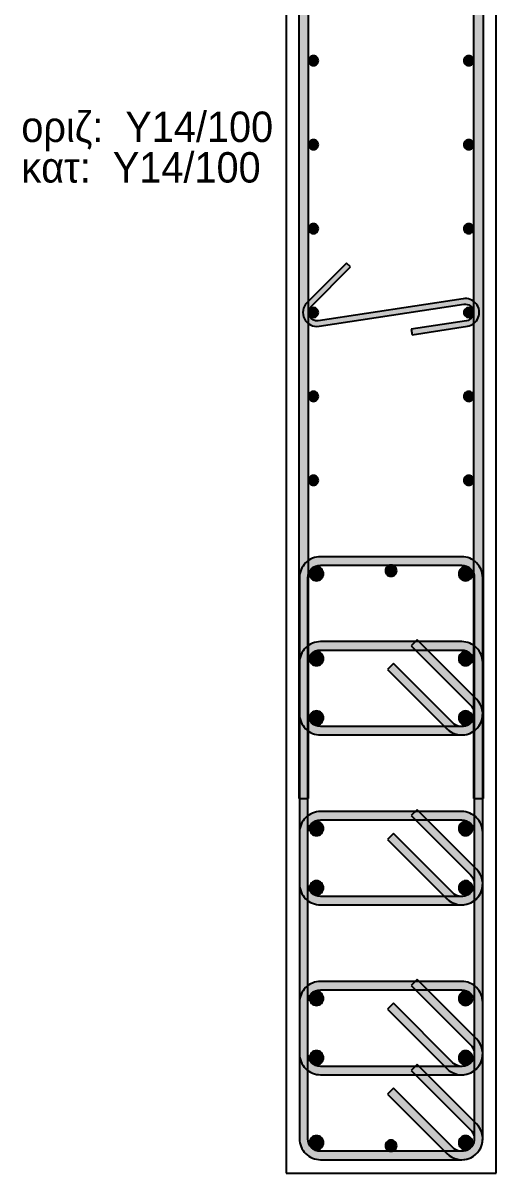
# Model space of a CAD drawing. Header units: millimetres. Extents: x -2171 to 1563, y -1758 to -1505.
# Drawn here: x -35.55 to -32.17, y -1621 to -1612.78 of the extents above; entities that cross this region are included whole.
import ezdxf

# ---------------------------------------------------------------- set-up
doc = ezdxf.new("R2010")
doc.units = ezdxf.units.MM
doc.layers.add('Col_Det', color=7, linetype='Continuous')
doc.layers.add('Col_Det_Fill', color=7, linetype='Continuous')
doc.styles.add('S1Arl22_b_934_161', font='arial.ttf', dxfattribs={"width": 0.933629, "height": 0.002175})

msp = doc.modelspace()

# ---------------------------------------------------------------- hatches: boundary and pattern name
at = {"layer": 'Col_Det_Fill'}
for color, points in [(252, [(-33.507, -1607.1809), (-33.577, -1607.1809), (-33.577, -1618.3256), (-33.507, -1618.3256)]), (252, [(-32.327, -1618.3256), (-32.257, -1618.3256), (-32.257, -1607.1809), (-32.327, -1607.1809)]), (133, [(-33.472, -1613.0882, 0.414214), (-33.437, -1613.0532, 0.414214), (-33.472, -1613.0182, 0.414214), (-33.507, -1613.0532, 0.414214)]), (133, [(-32.362, -1613.0882, 0.414214), (-32.327, -1613.0532, 0.414214), (-32.362, -1613.0182, 0.414214), (-32.397, -1613.0532, 0.414214)]), (133, [(-33.472, -1613.6881, 0.414214), (-33.437, -1613.6531, 0.414214), (-33.472, -1613.6181, 0.414214), (-33.507, -1613.6531, 0.414214)]), (133, [(-32.362, -1613.6881, 0.414214), (-32.327, -1613.6531, 0.414214), (-32.362, -1613.6181, 0.414214), (-32.397, -1613.6531, 0.414214)]), (133, [(-33.472, -1614.2881, 0.414214), (-33.437, -1614.2531, 0.414214), (-33.472, -1614.2181, 0.414214), (-33.507, -1614.2531, 0.414214)]), (133, [(-32.362, -1614.2881, 0.414214), (-32.327, -1614.2531, 0.414214), (-32.362, -1614.2181, 0.414214), (-32.397, -1614.2531, 0.414214)]), (252, [(-33.5178, -1614.7823), (-33.4895, -1614.8105), (-33.2066, -1614.5277), (-33.2349, -1614.4994)]), (252, [(-33.4319, -1614.9518), (-33.438, -1614.9123, -0.724422), (-33.4895, -1614.8105), (-33.5178, -1614.7823, 0.724422)]), (252, [(-32.3961, -1614.7937), (-32.4021, -1614.7541), (-33.438, -1614.9123), (-33.4319, -1614.9518)]), (252, [(-32.378, -1614.9123), (-32.3719, -1614.9518, 1), (-32.4021, -1614.7541), (-32.3961, -1614.7937, -1)]), (133, [(-33.472, -1614.888, 0.414214), (-33.437, -1614.853, 0.414214), (-33.472, -1614.818, 0.414214), (-33.507, -1614.853, 0.414214)]), (133, [(-32.362, -1614.888, 0.414214), (-32.327, -1614.853, 0.414214), (-32.362, -1614.818, 0.414214), (-32.397, -1614.853, 0.414214)]), (252, [(-32.7734, -1614.9727), (-32.7674, -1615.0122), (-32.3719, -1614.9518), (-32.378, -1614.9123)]), (133, [(-33.472, -1615.4879, 0.414214), (-33.437, -1615.4529, 0.414214), (-33.472, -1615.4179, 0.414214), (-33.507, -1615.4529, 0.414214)]), (133, [(-32.362, -1615.4879, 0.414214), (-32.327, -1615.4529, 0.414214), (-32.362, -1615.4179, 0.414214), (-32.397, -1615.4529, 0.414214)]), (133, [(-33.472, -1616.0878, 0.414214), (-33.437, -1616.0528, 0.414214), (-33.472, -1616.0178, 0.414214), (-33.507, -1616.0528, 0.414214)]), (133, [(-32.362, -1616.0878, 0.414214), (-32.327, -1616.0528, 0.414214), (-32.362, -1616.0178, 0.414214), (-32.397, -1616.0528, 0.414214)]), (252, [(-33.422, -1616.6583), (-33.422, -1616.5983, 0.414214), (-33.572, -1616.7483), (-33.512, -1616.7483, -0.414214)]), (252, [(-32.412, -1616.6583), (-32.412, -1616.5983), (-33.422, -1616.5983), (-33.422, -1616.6583)]), (252, [(-32.322, -1616.7483), (-32.262, -1616.7483, 0.414214), (-32.412, -1616.5983), (-32.412, -1616.6583, -0.414214)]), (12, [(-33.4503, -1616.77, 0.414214), (-33.4003, -1616.72, 0.414214), (-33.4503, -1616.67, 0.414214), (-33.5003, -1616.72, 0.414214)]), (133, [(-32.9171, -1616.7383, 0.414214), (-32.8771, -1616.6983, 0.414214), (-32.9171, -1616.6583, 0.414214), (-32.9571, -1616.6983, 0.414214)]), (12, [(-32.3838, -1616.77, 0.414214), (-32.3338, -1616.72, 0.414214), (-32.3838, -1616.67, 0.414214), (-32.4338, -1616.72, 0.414214)]), (252, [(-33.512, -1616.7483), (-33.572, -1616.7483), (-33.572, -1620.7583), (-33.512, -1620.7583)]), (252, [(-32.322, -1620.7583), (-32.262, -1620.7583), (-32.262, -1616.7483), (-32.322, -1616.7483)]), (252, [(-33.422, -1617.2654), (-33.422, -1617.2054, 0.414214), (-33.572, -1617.3554), (-33.512, -1617.3554, -0.414214)]), (252, [(-32.412, -1617.2654), (-32.412, -1617.2054), (-33.422, -1617.2054), (-33.422, -1617.2654)]), (252, [(-32.3484, -1617.6589), (-32.306, -1617.6165), (-32.7302, -1617.1922), (-32.7727, -1617.2346)]), (252, [(-32.322, -1617.3554), (-32.262, -1617.3554, 0.414214), (-32.412, -1617.2054), (-32.412, -1617.2654, -0.414214)]), (56, [(-33.4503, -1617.3771, 0.414214), (-33.4003, -1617.3271, 0.414214), (-33.4503, -1617.2771, 0.414214), (-33.5003, -1617.3271, 0.414214)]), (56, [(-32.3838, -1617.3771, 0.414214), (-32.3338, -1617.3271, 0.414214), (-32.3838, -1617.2771, 0.414214), (-32.4338, -1617.3271, 0.414214)]), (252, [(-33.512, -1617.3554), (-33.572, -1617.3554), (-33.572, -1617.7225), (-33.512, -1617.7225)]), (252, [(-32.8999, -1617.3619), (-32.9424, -1617.4043), (-32.5181, -1617.8286), (-32.4757, -1617.7862)]), (252, [(-32.322, -1617.7225), (-32.262, -1617.7225), (-32.262, -1617.3554), (-32.322, -1617.3554)]), (252, [(-32.412, -1617.8125), (-32.412, -1617.8725, 0.668179), (-32.306, -1617.6165), (-32.3484, -1617.6589, -0.668179)]), (252, [(-33.512, -1617.7225), (-33.572, -1617.7225, 0.414214), (-33.422, -1617.8725), (-33.422, -1617.8125, -0.414214)]), (56, [(-33.4503, -1617.8008, 0.414214), (-33.4003, -1617.7508, 0.414214), (-33.4503, -1617.7008, 0.414214), (-33.5003, -1617.7508, 0.414214)]), (252, [(-32.4757, -1617.7862), (-32.5181, -1617.8286, 0.668179), (-32.262, -1617.7225), (-32.322, -1617.7225, -0.668179)]), (56, [(-32.3838, -1617.8008, 0.414214), (-32.3338, -1617.7508, 0.414214), (-32.3838, -1617.7008, 0.414214), (-32.4338, -1617.7508, 0.414214)]), (252, [(-33.422, -1617.8125), (-33.422, -1617.8725), (-32.412, -1617.8725), (-32.412, -1617.8125)]), (252, [(-32.3484, -1618.8732), (-32.306, -1618.8308), (-32.7302, -1618.4065), (-32.7727, -1618.4489)]), (252, [(-33.422, -1618.4797), (-33.422, -1618.4197, 0.414214), (-33.572, -1618.5697), (-33.512, -1618.5697, -0.414214)]), (56, [(-33.4503, -1618.5914, 0.414214), (-33.4003, -1618.5414, 0.414214), (-33.4503, -1618.4914, 0.414214), (-33.5003, -1618.5414, 0.414214)]), (252, [(-32.412, -1618.4797), (-32.412, -1618.4197), (-33.422, -1618.4197), (-33.422, -1618.4797)]), (56, [(-32.3838, -1618.5914, 0.414214), (-32.3338, -1618.5414, 0.414214), (-32.3838, -1618.4914, 0.414214), (-32.4338, -1618.5414, 0.414214)]), (252, [(-32.322, -1618.5697), (-32.262, -1618.5697, 0.414214), (-32.412, -1618.4197), (-32.412, -1618.4797, -0.414214)]), (252, [(-33.512, -1618.5697), (-33.572, -1618.5697), (-33.572, -1618.9368), (-33.512, -1618.9368)]), (252, [(-32.8999, -1618.5762), (-32.9424, -1618.6186), (-32.5181, -1619.0429), (-32.4757, -1619.0005)]), (252, [(-32.322, -1618.9368), (-32.262, -1618.9368), (-32.262, -1618.5697), (-32.322, -1618.5697)]), (252, [(-32.412, -1619.0268), (-32.412, -1619.0868, 0.668179), (-32.306, -1618.8308), (-32.3484, -1618.8732, -0.668179)]), (252, [(-33.512, -1618.9368), (-33.572, -1618.9368, 0.414214), (-33.422, -1619.0868), (-33.422, -1619.0268, -0.414214)]), (56, [(-33.4503, -1619.0151, 0.414214), (-33.4003, -1618.9651, 0.414214), (-33.4503, -1618.9151, 0.414214), (-33.5003, -1618.9651, 0.414214)]), (252, [(-32.4757, -1619.0005), (-32.5181, -1619.0429, 0.668179), (-32.262, -1618.9368), (-32.322, -1618.9368, -0.668179)]), (56, [(-32.3838, -1619.0151, 0.414214), (-32.3338, -1618.9651, 0.414214), (-32.3838, -1618.9151, 0.414214), (-32.4338, -1618.9651, 0.414214)]), (252, [(-33.422, -1619.0268), (-33.422, -1619.0868), (-32.412, -1619.0868), (-32.412, -1619.0268)]), (252, [(-33.422, -1619.694), (-33.422, -1619.634, 0.414214), (-33.572, -1619.784), (-33.512, -1619.784, -0.414214)]), (252, [(-32.412, -1619.694), (-32.412, -1619.634), (-33.422, -1619.634), (-33.422, -1619.694)]), (252, [(-32.3484, -1620.0875), (-32.306, -1620.045), (-32.7302, -1619.6208), (-32.7727, -1619.6632)]), (252, [(-32.322, -1619.784), (-32.262, -1619.784, 0.414214), (-32.412, -1619.634), (-32.412, -1619.694, -0.414214)]), (56, [(-33.4503, -1619.8057, 0.414214), (-33.4003, -1619.7557, 0.414214), (-33.4503, -1619.7057, 0.414214), (-33.5003, -1619.7557, 0.414214)]), (56, [(-32.3838, -1619.8057, 0.414214), (-32.3338, -1619.7557, 0.414214), (-32.3838, -1619.7057, 0.414214), (-32.4338, -1619.7557, 0.414214)]), (252, [(-33.512, -1619.784), (-33.572, -1619.784), (-33.572, -1620.1511), (-33.512, -1620.1511)]), (252, [(-32.8999, -1619.7905), (-32.9424, -1619.8329), (-32.5181, -1620.2572), (-32.4757, -1620.2148)]), (252, [(-32.322, -1620.1511), (-32.262, -1620.1511), (-32.262, -1619.784), (-32.322, -1619.784)]), (252, [(-32.412, -1620.2411), (-32.412, -1620.3011, 0.668179), (-32.306, -1620.045), (-32.3484, -1620.0875, -0.668179)]), (56, [(-33.4503, -1620.2294, 0.414214), (-33.4003, -1620.1794, 0.414214), (-33.4503, -1620.1294, 0.414214), (-33.5003, -1620.1794, 0.414214)]), (56, [(-32.3838, -1620.2294, 0.414214), (-32.3338, -1620.1794, 0.414214), (-32.3838, -1620.1294, 0.414214), (-32.4338, -1620.1794, 0.414214)]), (252, [(-33.512, -1620.1511), (-33.572, -1620.1511, 0.414214), (-33.422, -1620.3011), (-33.422, -1620.2411, -0.414214)]), (252, [(-32.4757, -1620.2148), (-32.5181, -1620.2572, 0.668179), (-32.262, -1620.1511), (-32.322, -1620.1511, -0.668179)]), (252, [(-33.422, -1620.2411), (-33.422, -1620.3011), (-32.412, -1620.3011), (-32.412, -1620.2411)]), (252, [(-32.3484, -1620.6946), (-32.306, -1620.6522), (-32.7302, -1620.2279), (-32.7727, -1620.2704)]), (252, [(-32.8999, -1620.3976), (-32.9424, -1620.4401), (-32.5181, -1620.8643), (-32.4757, -1620.8219)]), (252, [(-32.412, -1620.8483), (-32.412, -1620.9083, 0.668179), (-32.306, -1620.6522), (-32.3484, -1620.6946, -0.668179)]), (252, [(-33.512, -1620.7583), (-33.572, -1620.7583, 0.414214), (-33.422, -1620.9083), (-33.422, -1620.8483, -0.414214)]), (12, [(-33.4503, -1620.8365, 0.414214), (-33.4003, -1620.7865, 0.414214), (-33.4503, -1620.7365, 0.414214), (-33.5003, -1620.7865, 0.414214)]), (133, [(-32.9171, -1620.8483, 0.414214), (-32.8771, -1620.8083, 0.414214), (-32.9171, -1620.7683, 0.414214), (-32.9571, -1620.8083, 0.414214)]), (252, [(-32.4757, -1620.8219), (-32.5181, -1620.8643, 0.668179), (-32.262, -1620.7583), (-32.322, -1620.7583, -0.668179)]), (12, [(-32.3838, -1620.8365, 0.414214), (-32.3338, -1620.7865, 0.414214), (-32.3838, -1620.7365, 0.414214), (-32.4338, -1620.7865, 0.414214)]), (252, [(-33.422, -1620.8483), (-33.422, -1620.9083), (-32.412, -1620.9083), (-32.412, -1620.8483)])]:
    msp.add_hatch(color=color, dxfattribs=at).paths.add_polyline_path(points)

# ---------------------------------------------------------------- linework, layer by layer
at = {"layer": 'Col_Det', "color": 7}
for points in [[(-32.167, -1621.0033), (-32.167, -1604.5033)], [(-33.667, -1605.7533), (-33.667, -1621.0033)], [(-33.577, -1607.1809), (-33.577, -1618.3256)], [(-33.507, -1618.3256), (-33.507, -1607.1809)], [(-32.327, -1607.1809), (-32.327, -1618.3256)], [(-32.257, -1618.3256), (-32.257, -1607.1809)], [(-33.2349, -1614.4994), (-33.5178, -1614.7823)], [(-33.4895, -1614.8105), (-33.2066, -1614.5277)], [(-33.2066, -1614.5277), (-33.2349, -1614.4994)], [(-32.4021, -1614.7541), (-33.438, -1614.9123)], [(-33.4319, -1614.9518), (-32.3961, -1614.7937)], [(-32.378, -1614.9123), (-32.7734, -1614.9727)], [(-32.7674, -1615.0122), (-32.3719, -1614.9518)], [(-32.7734, -1614.9727), (-32.7674, -1615.0122)], [(-32.412, -1616.5983), (-33.422, -1616.5983)], [(-33.422, -1616.6583), (-32.412, -1616.6583)], [(-33.572, -1616.7483), (-33.572, -1620.7583)], [(-33.512, -1620.7583), (-33.512, -1616.7483)], [(-32.322, -1616.7483), (-32.322, -1620.7583)], [(-32.262, -1620.7583), (-32.262, -1616.7483)], [(-32.412, -1617.2054), (-33.422, -1617.2054)], [(-32.7302, -1617.1922), (-32.7727, -1617.2346)], [(-32.7727, -1617.2346), (-32.3484, -1617.6589)], [(-32.306, -1617.6165), (-32.7302, -1617.1922)], [(-33.422, -1617.2654), (-32.412, -1617.2654)], [(-33.572, -1617.3554), (-33.572, -1617.7225)], [(-33.512, -1617.7225), (-33.512, -1617.3554)], [(-32.8999, -1617.3619), (-32.9424, -1617.4043)], [(-32.9424, -1617.4043), (-32.5181, -1617.8286)], [(-32.4757, -1617.7862), (-32.8999, -1617.3619)], [(-32.322, -1617.3554), (-32.322, -1617.7225)], [(-32.262, -1617.7225), (-32.262, -1617.3554)], [(-32.412, -1617.8125), (-33.422, -1617.8125)], [(-33.422, -1617.8725), (-32.412, -1617.8725)], [(-33.577, -1618.3256), (-33.507, -1618.3256)], [(-32.327, -1618.3256), (-32.257, -1618.3256)], [(-32.7302, -1618.4065), (-32.7727, -1618.4489)], [(-32.306, -1618.8308), (-32.7302, -1618.4065)], [(-32.412, -1618.4197), (-33.422, -1618.4197)], [(-33.422, -1618.4797), (-32.412, -1618.4797)], [(-32.7727, -1618.4489), (-32.3484, -1618.8732)], [(-33.572, -1618.5697), (-33.572, -1618.9368)], [(-33.512, -1618.9368), (-33.512, -1618.5697)], [(-32.8999, -1618.5762), (-32.9424, -1618.6186)], [(-32.4757, -1619.0005), (-32.8999, -1618.5762)], [(-32.322, -1618.5697), (-32.322, -1618.9368)], [(-32.262, -1618.9368), (-32.262, -1618.5697)], [(-32.9424, -1618.6186), (-32.5181, -1619.0429)], [(-32.412, -1619.0268), (-33.422, -1619.0268)], [(-33.422, -1619.0868), (-32.412, -1619.0868)], [(-32.412, -1619.634), (-33.422, -1619.634)], [(-32.7302, -1619.6208), (-32.7727, -1619.6632)], [(-32.306, -1620.045), (-32.7302, -1619.6208)], [(-33.422, -1619.694), (-32.412, -1619.694)], [(-32.7727, -1619.6632), (-32.3484, -1620.0875)], [(-33.572, -1619.784), (-33.572, -1620.1511)], [(-33.512, -1620.1511), (-33.512, -1619.784)], [(-32.8999, -1619.7905), (-32.9424, -1619.8329)], [(-32.4757, -1620.2148), (-32.8999, -1619.7905)], [(-32.322, -1619.784), (-32.322, -1620.1511)], [(-32.262, -1620.1511), (-32.262, -1619.784)], [(-32.9424, -1619.8329), (-32.5181, -1620.2572)], [(-32.412, -1620.2411), (-33.422, -1620.2411)], [(-33.422, -1620.3011), (-32.412, -1620.3011)], [(-32.7302, -1620.2279), (-32.7727, -1620.2704)], [(-32.7727, -1620.2704), (-32.3484, -1620.6946)], [(-32.306, -1620.6522), (-32.7302, -1620.2279)], [(-32.8999, -1620.3976), (-32.9424, -1620.4401)], [(-32.9424, -1620.4401), (-32.5181, -1620.8643)], [(-32.4757, -1620.8219), (-32.8999, -1620.3976)], [(-32.412, -1620.8483), (-33.422, -1620.8483)], [(-33.422, -1620.9083), (-32.412, -1620.9083)], [(-33.667, -1621.0033), (-32.167, -1621.0033)]]:
    msp.add_lwpolyline(points, dxfattribs=at)
for points in [[(-33.472, -1613.0182, 0.414214), (-33.507, -1613.0532, 0.414214)], [(-33.507, -1613.0532, 0.414214), (-33.472, -1613.0882, 0.414214)], [(-33.437, -1613.0532, 0.414214), (-33.472, -1613.0182, 0.414214)], [(-33.472, -1613.0882, 0.414214), (-33.437, -1613.0532, 0.414214)], [(-32.362, -1613.0182, 0.414214), (-32.397, -1613.0532, 0.414214)], [(-32.397, -1613.0532, 0.414214), (-32.362, -1613.0882, 0.414214)], [(-32.327, -1613.0532, 0.414214), (-32.362, -1613.0182, 0.414214)], [(-32.362, -1613.0882, 0.414214), (-32.327, -1613.0532, 0.414214)], [(-33.472, -1613.6181, 0.414214), (-33.507, -1613.6531, 0.414214)], [(-33.437, -1613.6531, 0.414214), (-33.472, -1613.6181, 0.414214)], [(-32.362, -1613.6181, 0.414214), (-32.397, -1613.6531, 0.414214)], [(-32.327, -1613.6531, 0.414214), (-32.362, -1613.6181, 0.414214)], [(-33.507, -1613.6531, 0.414214), (-33.472, -1613.6881, 0.414214)], [(-33.472, -1613.6881, 0.414214), (-33.437, -1613.6531, 0.414214)], [(-32.397, -1613.6531, 0.414214), (-32.362, -1613.6881, 0.414214)], [(-32.362, -1613.6881, 0.414214), (-32.327, -1613.6531, 0.414214)], [(-33.472, -1614.2181, 0.414214), (-33.507, -1614.2531, 0.414214)], [(-33.437, -1614.2531, 0.414214), (-33.472, -1614.2181, 0.414214)], [(-32.362, -1614.2181, 0.414214), (-32.397, -1614.2531, 0.414214)], [(-32.327, -1614.2531, 0.414214), (-32.362, -1614.2181, 0.414214)], [(-33.507, -1614.2531, 0.414214), (-33.472, -1614.2881, 0.414214)], [(-33.472, -1614.2881, 0.414214), (-33.437, -1614.2531, 0.414214)], [(-32.397, -1614.2531, 0.414214), (-32.362, -1614.2881, 0.414214)], [(-32.362, -1614.2881, 0.414214), (-32.327, -1614.2531, 0.414214)], [(-33.5178, -1614.7823, 0.724422), (-33.4319, -1614.9518, 0.724422)], [(-32.3719, -1614.9518, 1), (-32.4021, -1614.7541)], [(-32.3961, -1614.7937, -1), (-32.378, -1614.9123, -1)], [(-33.438, -1614.9123, -0.724422), (-33.4895, -1614.8105)], [(-33.472, -1614.818, 0.414214), (-33.507, -1614.853, 0.414214)], [(-33.507, -1614.853, 0.414214), (-33.472, -1614.888, 0.414214)], [(-33.437, -1614.853, 0.414214), (-33.472, -1614.818, 0.414214)], [(-33.472, -1614.888, 0.414214), (-33.437, -1614.853, 0.414214)], [(-32.362, -1614.818, 0.414214), (-32.397, -1614.853, 0.414214)], [(-32.397, -1614.853, 0.414214), (-32.362, -1614.888, 0.414214)], [(-32.327, -1614.853, 0.414214), (-32.362, -1614.818, 0.414214)], [(-32.362, -1614.888, 0.414214), (-32.327, -1614.853, 0.414214)], [(-33.472, -1615.4179, 0.414214), (-33.507, -1615.4529, 0.414214)], [(-33.507, -1615.4529, 0.414214), (-33.472, -1615.4879, 0.414214)], [(-33.437, -1615.4529, 0.414214), (-33.472, -1615.4179, 0.414214)], [(-33.472, -1615.4879, 0.414214), (-33.437, -1615.4529, 0.414214)], [(-32.362, -1615.4179, 0.414214), (-32.397, -1615.4529, 0.414214)], [(-32.397, -1615.4529, 0.414214), (-32.362, -1615.4879, 0.414214)], [(-32.327, -1615.4529, 0.414214), (-32.362, -1615.4179, 0.414214)], [(-32.362, -1615.4879, 0.414214), (-32.327, -1615.4529, 0.414214)], [(-33.472, -1616.0178, 0.414214), (-33.507, -1616.0528, 0.414214)], [(-33.437, -1616.0528, 0.414214), (-33.472, -1616.0178, 0.414214)], [(-32.362, -1616.0178, 0.414214), (-32.397, -1616.0528, 0.414214)], [(-32.327, -1616.0528, 0.414214), (-32.362, -1616.0178, 0.414214)], [(-33.507, -1616.0528, 0.414214), (-33.472, -1616.0878, 0.414214)], [(-33.472, -1616.0878, 0.414214), (-33.437, -1616.0528, 0.414214)], [(-32.397, -1616.0528, 0.414214), (-32.362, -1616.0878, 0.414214)], [(-32.362, -1616.0878, 0.414214), (-32.327, -1616.0528, 0.414214)], [(-33.422, -1616.5983, 0.414214), (-33.572, -1616.7483)], [(-32.262, -1616.7483, 0.414214), (-32.412, -1616.5983)], [(-33.512, -1616.7483, -0.414214), (-33.422, -1616.6583, -0.414214)], [(-33.4503, -1616.67, 0.414214), (-33.5003, -1616.72, 0.414214)], [(-33.4003, -1616.72, 0.414214), (-33.4503, -1616.67, 0.414214)], [(-32.9171, -1616.6583, 0.414214), (-32.9571, -1616.6983, 0.414214)], [(-32.8771, -1616.6983, 0.414214), (-32.9171, -1616.6583, 0.414214)], [(-32.3838, -1616.67, 0.414214), (-32.4338, -1616.72, 0.414214)], [(-32.412, -1616.6583, -0.414214), (-32.322, -1616.7483, -0.414214)], [(-32.3338, -1616.72, 0.414214), (-32.3838, -1616.67, 0.414214)], [(-33.5003, -1616.72, 0.414214), (-33.4503, -1616.77, 0.414214)], [(-33.4503, -1616.77, 0.414214), (-33.4003, -1616.72, 0.414214)], [(-32.9571, -1616.6983, 0.414214), (-32.9171, -1616.7383, 0.414214)], [(-32.9171, -1616.7383, 0.414214), (-32.8771, -1616.6983, 0.414214)], [(-32.4338, -1616.72, 0.414214), (-32.3838, -1616.77, 0.414214)], [(-32.3838, -1616.77, 0.414214), (-32.3338, -1616.72, 0.414214)], [(-33.422, -1617.2054, 0.414214), (-33.572, -1617.3554)], [(-32.262, -1617.3554, 0.414214), (-32.412, -1617.2054)], [(-33.512, -1617.3554, -0.414214), (-33.422, -1617.2654, -0.414214)], [(-33.4503, -1617.2771, 0.414214), (-33.5003, -1617.3271, 0.414214)], [(-33.5003, -1617.3271, 0.414214), (-33.4503, -1617.3771, 0.414214)], [(-33.4003, -1617.3271, 0.414214), (-33.4503, -1617.2771, 0.414214)], [(-33.4503, -1617.3771, 0.414214), (-33.4003, -1617.3271, 0.414214)], [(-32.3838, -1617.2771, 0.414214), (-32.4338, -1617.3271, 0.414214)], [(-32.4338, -1617.3271, 0.414214), (-32.3838, -1617.3771, 0.414214)], [(-32.412, -1617.2654, -0.414214), (-32.322, -1617.3554, -0.414214)], [(-32.3338, -1617.3271, 0.414214), (-32.3838, -1617.2771, 0.414214)], [(-32.3838, -1617.3771, 0.414214), (-32.3338, -1617.3271, 0.414214)], [(-32.412, -1617.8725, 0.668179), (-32.306, -1617.6165)], [(-32.3484, -1617.6589, -0.668179), (-32.412, -1617.8125, -0.668179)], [(-33.572, -1617.7225, 0.414214), (-33.422, -1617.8725)], [(-33.422, -1617.8125, -0.414214), (-33.512, -1617.7225, -0.414214)], [(-33.4503, -1617.7008, 0.414214), (-33.5003, -1617.7508, 0.414214)], [(-33.5003, -1617.7508, 0.414214), (-33.4503, -1617.8008, 0.414214)], [(-33.4003, -1617.7508, 0.414214), (-33.4503, -1617.7008, 0.414214)], [(-33.4503, -1617.8008, 0.414214), (-33.4003, -1617.7508, 0.414214)], [(-32.5181, -1617.8286, 0.668179), (-32.262, -1617.7225)], [(-32.322, -1617.7225, -0.668179), (-32.4757, -1617.7862, -0.668179)], [(-32.3838, -1617.7008, 0.414214), (-32.4338, -1617.7508, 0.414214)], [(-32.4338, -1617.7508, 0.414214), (-32.3838, -1617.8008, 0.414214)], [(-32.3338, -1617.7508, 0.414214), (-32.3838, -1617.7008, 0.414214)], [(-32.3838, -1617.8008, 0.414214), (-32.3338, -1617.7508, 0.414214)], [(-33.422, -1618.4197, 0.414214), (-33.572, -1618.5697)], [(-33.512, -1618.5697, -0.414214), (-33.422, -1618.4797, -0.414214)], [(-33.4503, -1618.4914, 0.414214), (-33.5003, -1618.5414, 0.414214)], [(-33.4003, -1618.5414, 0.414214), (-33.4503, -1618.4914, 0.414214)], [(-32.3838, -1618.4914, 0.414214), (-32.4338, -1618.5414, 0.414214)], [(-32.262, -1618.5697, 0.414214), (-32.412, -1618.4197)], [(-32.412, -1618.4797, -0.414214), (-32.322, -1618.5697, -0.414214)], [(-32.3338, -1618.5414, 0.414214), (-32.3838, -1618.4914, 0.414214)], [(-33.5003, -1618.5414, 0.414214), (-33.4503, -1618.5914, 0.414214)], [(-33.4503, -1618.5914, 0.414214), (-33.4003, -1618.5414, 0.414214)], [(-32.4338, -1618.5414, 0.414214), (-32.3838, -1618.5914, 0.414214)], [(-32.3838, -1618.5914, 0.414214), (-32.3338, -1618.5414, 0.414214)], [(-32.412, -1619.0868, 0.668179), (-32.306, -1618.8308)], [(-32.3484, -1618.8732, -0.668179), (-32.412, -1619.0268, -0.668179)], [(-33.572, -1618.9368, 0.414214), (-33.422, -1619.0868)], [(-33.422, -1619.0268, -0.414214), (-33.512, -1618.9368, -0.414214)], [(-33.4503, -1618.9151, 0.414214), (-33.5003, -1618.9651, 0.414214)], [(-33.5003, -1618.9651, 0.414214), (-33.4503, -1619.0151, 0.414214)], [(-33.4003, -1618.9651, 0.414214), (-33.4503, -1618.9151, 0.414214)], [(-33.4503, -1619.0151, 0.414214), (-33.4003, -1618.9651, 0.414214)], [(-32.5181, -1619.0429, 0.668179), (-32.262, -1618.9368)], [(-32.322, -1618.9368, -0.668179), (-32.4757, -1619.0005, -0.668179)], [(-32.3838, -1618.9151, 0.414214), (-32.4338, -1618.9651, 0.414214)], [(-32.4338, -1618.9651, 0.414214), (-32.3838, -1619.0151, 0.414214)], [(-32.3338, -1618.9651, 0.414214), (-32.3838, -1618.9151, 0.414214)], [(-32.3838, -1619.0151, 0.414214), (-32.3338, -1618.9651, 0.414214)], [(-33.422, -1619.634, 0.414214), (-33.572, -1619.784)], [(-32.262, -1619.784, 0.414214), (-32.412, -1619.634)], [(-33.512, -1619.784, -0.414214), (-33.422, -1619.694, -0.414214)], [(-33.4503, -1619.7057, 0.414214), (-33.5003, -1619.7557, 0.414214)], [(-33.4003, -1619.7557, 0.414214), (-33.4503, -1619.7057, 0.414214)], [(-32.3838, -1619.7057, 0.414214), (-32.4338, -1619.7557, 0.414214)], [(-32.412, -1619.694, -0.414214), (-32.322, -1619.784, -0.414214)], [(-32.3338, -1619.7557, 0.414214), (-32.3838, -1619.7057, 0.414214)], [(-33.5003, -1619.7557, 0.414214), (-33.4503, -1619.8057, 0.414214)], [(-33.4503, -1619.8057, 0.414214), (-33.4003, -1619.7557, 0.414214)], [(-32.4338, -1619.7557, 0.414214), (-32.3838, -1619.8057, 0.414214)], [(-32.3838, -1619.8057, 0.414214), (-32.3338, -1619.7557, 0.414214)], [(-32.412, -1620.3011, 0.668179), (-32.306, -1620.045)], [(-33.4503, -1620.1294, 0.414214), (-33.5003, -1620.1794, 0.414214)], [(-33.4003, -1620.1794, 0.414214), (-33.4503, -1620.1294, 0.414214)], [(-32.3838, -1620.1294, 0.414214), (-32.4338, -1620.1794, 0.414214)], [(-32.3484, -1620.0875, -0.668179), (-32.412, -1620.2411, -0.668179)], [(-32.3338, -1620.1794, 0.414214), (-32.3838, -1620.1294, 0.414214)], [(-33.572, -1620.1511, 0.414214), (-33.422, -1620.3011)], [(-33.422, -1620.2411, -0.414214), (-33.512, -1620.1511, -0.414214)], [(-33.5003, -1620.1794, 0.414214), (-33.4503, -1620.2294, 0.414214)], [(-33.4503, -1620.2294, 0.414214), (-33.4003, -1620.1794, 0.414214)], [(-32.5181, -1620.2572, 0.668179), (-32.262, -1620.1511)], [(-32.322, -1620.1511, -0.668179), (-32.4757, -1620.2148, -0.668179)], [(-32.4338, -1620.1794, 0.414214), (-32.3838, -1620.2294, 0.414214)], [(-32.3838, -1620.2294, 0.414214), (-32.3338, -1620.1794, 0.414214)], [(-32.412, -1620.9083, 0.668179), (-32.306, -1620.6522)], [(-32.3484, -1620.6946, -0.668179), (-32.412, -1620.8483, -0.668179)], [(-33.572, -1620.7583, 0.414214), (-33.422, -1620.9083)], [(-33.422, -1620.8483, -0.414214), (-33.512, -1620.7583, -0.414214)], [(-33.4503, -1620.7365, 0.414214), (-33.5003, -1620.7865, 0.414214)], [(-33.5003, -1620.7865, 0.414214), (-33.4503, -1620.8365, 0.414214)], [(-33.4003, -1620.7865, 0.414214), (-33.4503, -1620.7365, 0.414214)], [(-33.4503, -1620.8365, 0.414214), (-33.4003, -1620.7865, 0.414214)], [(-32.9171, -1620.7683, 0.414214), (-32.9571, -1620.8083, 0.414214)], [(-32.8771, -1620.8083, 0.414214), (-32.9171, -1620.7683, 0.414214)], [(-32.5181, -1620.8643, 0.668179), (-32.262, -1620.7583)], [(-32.322, -1620.7583, -0.668179), (-32.4757, -1620.8219, -0.668179)], [(-32.3838, -1620.7365, 0.414214), (-32.4338, -1620.7865, 0.414214)], [(-32.4338, -1620.7865, 0.414214), (-32.3838, -1620.8365, 0.414214)], [(-32.3338, -1620.7865, 0.414214), (-32.3838, -1620.7365, 0.414214)], [(-32.3838, -1620.8365, 0.414214), (-32.3338, -1620.7865, 0.414214)], [(-32.9571, -1620.8083, 0.414214), (-32.9171, -1620.8483, 0.414214)], [(-32.9171, -1620.8483, 0.414214), (-32.8771, -1620.8083, 0.414214)]]:
    msp.add_lwpolyline(points, format="xyb", dxfattribs=at)

# ---------------------------------------------------------------- texts
at = {"layer": 'Col_Det', "color": 7, "style": 'S1Arl22_b_934_161', "width": 0.933629}
for s, p in [('οριζ:  Y14/100', (-35.5605, -1613.6343)), ('κατ:  Y14/100', (-35.5605, -1613.9243))]:
    msp.add_text(s, height=0.2175, dxfattribs=at).set_placement(p)

doc.saveas('drawing.dxf')
